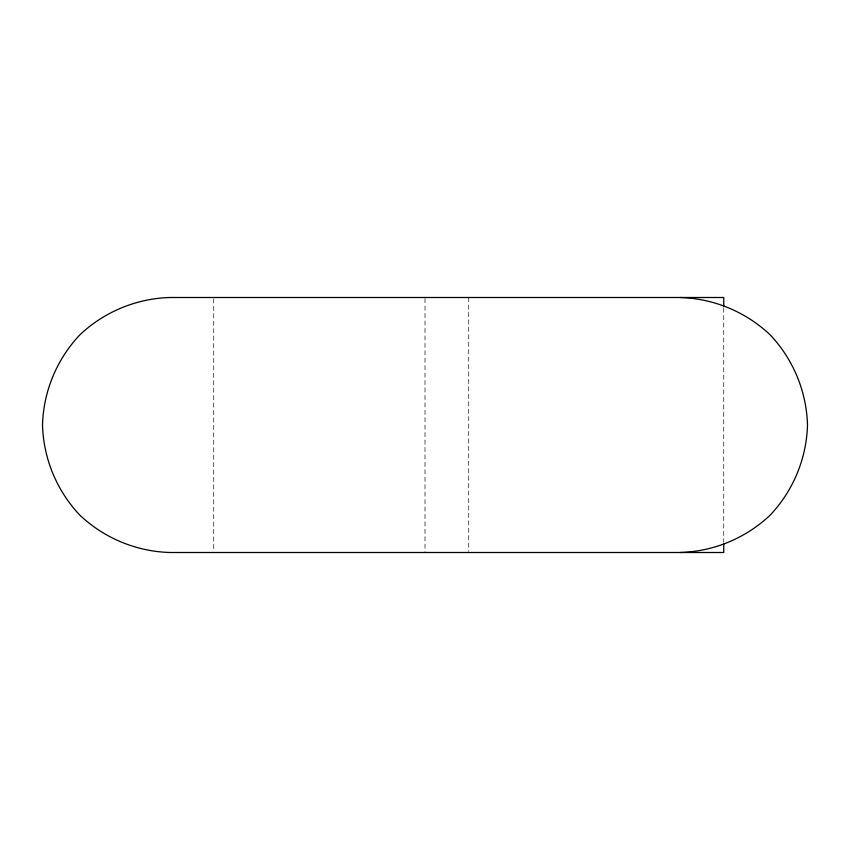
<?xml version="1.0" encoding="UTF-8"?>
<svg xmlns="http://www.w3.org/2000/svg" width="850" height="850" viewBox="0 0 850 850"><rect width="100%" height="100%" fill="white"/><g stroke="black" fill="none" stroke-linecap="round" stroke-linejoin="round"><path stroke-width="0.64" stroke-dasharray="4.25 3.19" d="M723.743 308.072L723.743 541.928M468.743 297.5L468.743 551.416M425 298.584L425 552.5M213.743 298.817L213.743 551.183"/><path stroke-width="1.27" d="M680 552.5C713.639 551.523 745.684 538.252 770.153 515.153C793.252 490.684 806.523 458.639 807.5 425C806.523 391.361 793.252 359.316 770.153 334.847C745.684 311.748 713.639 298.478 680 297.5M723.743 306.744L723.743 297.5L170 297.5C136.361 298.478 104.316 311.748 79.847 334.847C56.748 359.316 43.477 391.361 42.5 425C43.477 458.639 56.748 490.684 79.847 515.153C104.316 538.252 136.361 551.523 170 552.5L723.743 552.5L723.743 543.256"/></g></svg>
